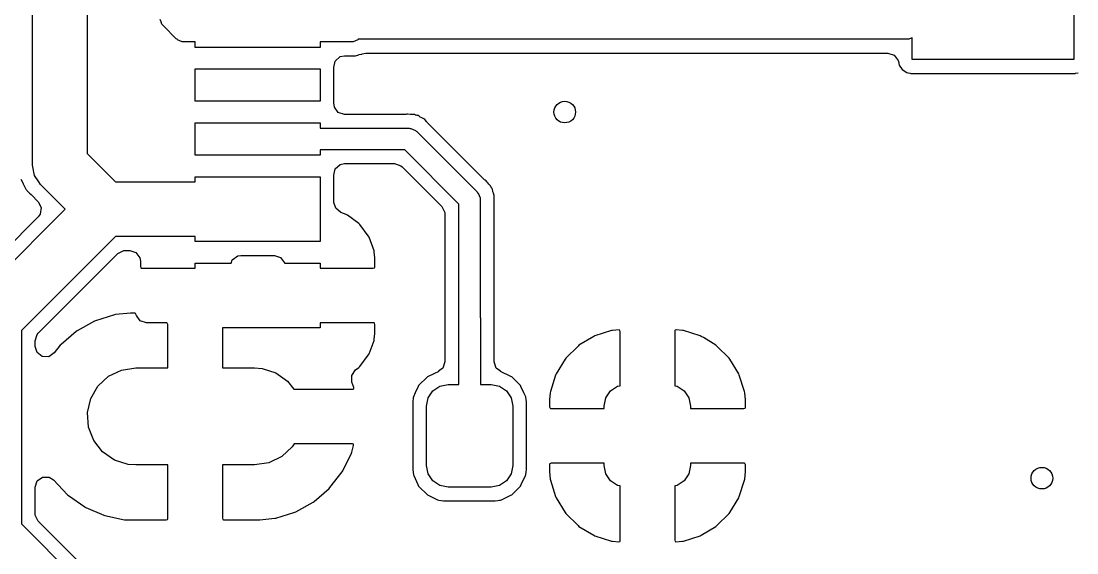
# Model space of a CAD drawing. Extents: x 3.59 to 5.68, y -3.55 to -1.66.
# Drawn here: x 3.7926 to 4.1781, y -2.7532 to -2.5592 of the extents above; entities that cross this region are included whole.
import ezdxf

# ---------------------------------------------------------------- set-up
doc = ezdxf.new("R2010")
doc.units = 0
doc.header["$MEASUREMENT"] = 0
doc.layers.add('BLACK', color=7, linetype='CONTINUOUS')

msp = doc.modelspace()

# ---------------------------------------------------------------- linework, layer by layer
at = {"layer": 'BLACK', "linetype": 'CONTINUOUS'}
for p, q in [((3.79674, -2.61167), (3.79674, -2.46345)), ((3.81674, -2.46384), (3.81674, -2.60753)), ((4.17697, -2.5378), (4.17697, -2.57323)), ((3.84375, -2.55945), (3.84333, -2.55862)), ((3.84403, -2.56032), (3.84375, -2.55945)), ((3.84429, -2.56051), (3.84403, -2.56032)), ((3.84443, -2.56079), (3.84429, -2.56051)), ((3.84928, -2.56563), (3.84443, -2.56079)), ((3.84956, -2.56578), (3.84928, -2.56563)), ((3.84974, -2.56604), (3.84956, -2.56578)), ((3.85062, -2.56632), (3.84974, -2.56604)), ((3.85144, -2.56674), (3.85062, -2.56632)), ((3.85176, -2.56669), (3.85144, -2.56674)), ((3.85206, -2.56679), (3.85176, -2.56669)), ((3.85615, -2.56679), (3.85206, -2.56679)), ((3.85615, -2.56876), (3.85615, -2.56679)), ((3.91324, -2.56679), (3.90182, -2.56679)), ((3.90182, -2.56679), (3.90182, -2.56876)), ((3.91354, -2.56669), (3.91324, -2.56679)), ((3.91386, -2.56674), (3.91354, -2.56669)), ((3.91468, -2.56632), (3.91386, -2.56674)), ((3.91555, -2.56604), (3.91468, -2.56632)), ((3.91572, -2.5658), (3.91555, -2.56604)), ((4.11614, -2.5658), (3.91572, -2.5658)), ((4.11644, -2.56571), (4.11614, -2.5658)), ((4.11675, -2.56576), (4.11644, -2.56571)), ((4.11758, -2.56534), (4.11675, -2.56576)), ((4.11792, -2.56523), (4.11758, -2.56534)), ((4.11792, -2.57323), (4.11792, -2.56523)), ((3.90182, -2.56876), (3.85615, -2.56876)), ((3.9161, -2.5714), (3.91696, -2.57122)), ((3.91696, -2.57122), (3.91711, -2.57111)), ((3.91711, -2.57111), (3.91847, -2.57082)), ((3.91847, -2.57082), (4.10912, -2.57082)), ((4.10912, -2.57082), (4.11141, -2.57157)), ((3.90683, -2.57605), (3.90734, -2.57373)), ((3.90734, -2.57373), (3.90914, -2.57213)), ((3.90914, -2.57213), (3.9107, -2.57181)), ((3.9107, -2.57181), (3.9129, -2.57181)), ((3.9129, -2.57181), (3.91311, -2.57181)), ((3.91311, -2.57181), (3.91426, -2.57187)), ((3.91426, -2.57187), (3.91426, -2.57187)), ((3.91426, -2.57187), (3.91467, -2.57189)), ((3.91467, -2.57189), (3.91505, -2.57175)), ((3.91505, -2.57175), (3.91551, -2.57157)), ((3.91505, -2.57175), (3.91505, -2.57175)), ((3.91551, -2.57157), (3.91609, -2.5714)), ((3.91609, -2.5714), (3.9161, -2.5714)), ((4.11141, -2.57157), (4.11283, -2.57352)), ((4.11283, -2.57352), (4.11294, -2.57396)), ((4.11294, -2.57396), (4.11319, -2.57519)), ((4.17697, -2.57323), (4.11792, -2.57323)), ((3.85615, -2.58844), (3.85615, -2.57663)), ((3.85615, -2.57663), (3.90182, -2.57663)), ((3.90182, -2.57663), (3.90182, -2.58844)), ((3.90684, -2.57614), (3.90683, -2.57605)), ((3.90684, -2.58894), (3.90684, -2.57614)), ((4.11319, -2.57519), (4.1143, -2.57685)), ((4.1143, -2.57685), (4.11596, -2.57796)), ((4.11596, -2.57796), (4.11634, -2.57804)), ((4.11634, -2.57804), (4.11724, -2.57821)), ((4.11724, -2.57821), (4.11724, -2.57821)), ((4.11724, -2.57821), (4.11742, -2.57825)), ((4.11742, -2.57825), (4.17747, -2.57825)), ((4.17747, -2.57825), (4.17765, -2.57821)), ((4.17765, -2.57821), (4.17855, -2.57804)), ((4.17765, -2.57821), (4.17765, -2.57821)), ((3.90182, -2.58844), (3.85615, -2.58844)), ((3.90682, -2.58903), (3.90684, -2.58894)), ((3.90699, -2.59057), (3.90682, -2.58903)), ((3.90841, -2.59252), (3.90699, -2.59057)), ((3.9107, -2.59326), (3.90841, -2.59252)), ((3.93261, -2.59326), (3.9107, -2.59326)), ((3.93311, -2.5932), (3.93261, -2.59326)), ((3.93343, -2.59318), (3.93311, -2.5932)), ((3.93383, -2.59308), (3.93343, -2.59318)), ((3.93467, -2.59321), (3.93383, -2.59308)), ((3.93471, -2.59322), (3.93467, -2.59321)), ((3.93532, -2.59326), (3.93471, -2.59322)), ((3.93621, -2.59326), (3.93532, -2.59326)), ((3.93658, -2.59343), (3.93621, -2.59326)), ((3.93689, -2.5935), (3.93658, -2.59343)), ((3.93718, -2.59361), (3.93689, -2.5935)), ((3.93759, -2.59367), (3.93718, -2.59361)), ((3.93793, -2.5939), (3.93759, -2.59367)), ((3.93833, -2.59416), (3.93793, -2.5939)), ((3.93887, -2.59445), (3.93833, -2.59416)), ((3.85615, -2.60813), (3.85615, -2.59631)), ((3.85615, -2.59631), (3.90182, -2.59631)), ((3.90182, -2.59631), (3.90182, -2.59828)), ((3.93969, -2.59481), (3.93887, -2.59445)), ((3.93996, -2.59512), (3.93969, -2.59481)), ((3.94074, -2.59598), (3.93996, -2.59512)), ((3.94087, -2.59613), (3.94074, -2.59598)), ((3.96148, -2.61674), (3.94087, -2.59613)), ((3.90182, -2.59828), (3.9343, -2.59828)), ((3.9343, -2.59828), (3.93461, -2.59838)), ((3.93461, -2.59838), (3.93492, -2.59833)), ((3.93492, -2.59833), (3.93574, -2.59875)), ((3.93574, -2.59875), (3.93662, -2.59904)), ((3.93662, -2.59904), (3.9368, -2.59929)), ((3.9368, -2.59929), (3.93709, -2.59944)), ((3.93709, -2.59944), (3.95912, -2.62148)), ((3.81674, -2.60753), (3.82703, -2.61781)), ((3.90182, -2.60813), (3.85615, -2.60813)), ((3.93267, -2.60616), (3.90182, -2.60616)), ((3.90182, -2.60616), (3.90182, -2.60813)), ((3.9524, -2.6259), (3.93267, -2.60616)), ((3.79751, -2.6155), (3.79674, -2.61167)), ((3.90683, -2.61542), (3.90734, -2.6131)), ((3.90734, -2.6131), (3.90914, -2.6115)), ((3.90914, -2.6115), (3.9107, -2.61118)), ((3.9107, -2.61118), (3.92898, -2.61118)), ((3.92898, -2.61118), (3.93127, -2.61192)), ((3.93127, -2.61192), (3.93173, -2.61232)), ((3.93173, -2.61232), (3.93886, -2.61945)), ((3.79249, -2.61689), (3.79331, -2.61841)), ((3.79904, -2.61779), (3.79751, -2.6155)), ((3.85615, -2.61781), (3.85615, -2.616)), ((3.85615, -2.616), (3.90182, -2.616)), ((3.90182, -2.616), (3.90182, -2.63962)), ((3.90684, -2.61551), (3.90683, -2.61542)), ((3.90684, -2.62532), (3.90684, -2.61551)), ((3.96186, -2.61703), (3.96148, -2.61674)), ((3.96211, -2.61726), (3.96186, -2.61703)), ((3.96247, -2.61746), (3.96211, -2.61726)), ((3.96271, -2.61779), (3.96247, -2.61746)), ((3.79331, -2.61841), (3.7934, -2.61857)), ((3.7934, -2.61857), (3.79352, -2.61883)), ((3.79352, -2.61883), (3.79429, -2.62043)), ((3.79429, -2.62043), (3.79443, -2.62059)), ((3.79443, -2.62059), (3.79449, -2.62065)), ((3.79449, -2.62065), (3.79452, -2.62069)), ((3.79452, -2.62069), (3.79458, -2.62077)), ((3.79458, -2.62077), (3.79471, -2.621)), ((3.79471, -2.621), (3.79572, -2.62193)), ((3.79967, -2.61874), (3.79904, -2.61779)), ((3.80874, -2.62781), (3.79967, -2.61874)), ((3.82703, -2.61781), (3.85615, -2.61781)), ((3.93886, -2.61945), (3.94472, -2.62532)), ((3.96299, -2.61819), (3.96271, -2.61779)), ((3.96271, -2.61779), (3.96271, -2.61779)), ((3.96339, -2.61865), (3.96299, -2.61819)), ((3.96402, -2.61928), (3.96339, -2.61865)), ((3.96417, -2.61967), (3.96402, -2.61928)), ((3.96434, -2.61993), (3.96417, -2.61967)), ((3.96446, -2.62021), (3.96434, -2.61993)), ((3.9647, -2.62054), (3.96446, -2.62021)), ((3.96485, -2.62122), (3.9647, -2.62054)), ((3.96489, -2.62142), (3.96485, -2.62122)), ((3.79572, -2.62193), (3.79629, -2.62246)), ((3.79629, -2.62246), (3.7964, -2.62257)), ((3.7964, -2.62257), (3.79889, -2.62505)), ((3.79889, -2.62505), (3.79998, -2.6272)), ((3.95912, -2.62148), (3.95927, -2.62177)), ((3.95927, -2.62177), (3.95952, -2.62195)), ((3.95952, -2.62195), (3.95981, -2.62283)), ((3.95981, -2.62283), (3.96023, -2.62365)), ((3.96023, -2.62365), (3.96018, -2.62397)), ((3.96018, -2.62397), (3.96028, -2.62427)), ((3.96028, -2.62427), (3.96028, -2.66735)), ((3.96506, -2.622), (3.96489, -2.62142)), ((3.96538, -2.62284), (3.96506, -2.622)), ((3.9653, -2.6244), (3.96536, -2.62325)), ((3.9653, -2.62461), (3.9653, -2.6244)), ((3.9653, -2.66557), (3.9653, -2.62461)), ((3.96536, -2.62325), (3.96538, -2.62284)), ((3.96536, -2.62325), (3.96536, -2.62325)), ((3.77566, -2.6609), (3.80874, -2.62781)), ((3.79998, -2.6272), (3.79961, -2.62958)), ((3.90749, -2.62746), (3.90684, -2.62532)), ((3.90937, -2.62897), (3.90749, -2.62746)), ((3.91127, -2.62968), (3.90937, -2.62897)), ((3.94472, -2.62532), (3.94624, -2.62683)), ((3.94624, -2.62683), (3.94733, -2.62898)), ((3.94733, -2.62898), (3.94738, -2.62959)), ((3.9524, -2.69179), (3.9524, -2.6259)), ((3.79889, -2.63057), (3.78613, -2.64332)), ((3.79961, -2.62958), (3.79889, -2.63057)), ((3.91175, -2.62994), (3.91127, -2.62968)), ((3.91589, -2.63304), (3.91175, -2.62994)), ((3.94738, -2.62959), (3.94738, -2.66704)), ((3.91628, -2.63343), (3.91589, -2.63304)), ((3.91938, -2.63757), (3.91628, -2.63343)), ((3.82703, -2.63781), (3.79273, -2.67211)), ((3.85615, -2.63781), (3.82703, -2.63781)), ((3.85615, -2.63962), (3.85615, -2.63781)), ((3.90182, -2.63962), (3.85615, -2.63962)), ((3.91964, -2.63805), (3.91938, -2.63757)), ((3.92147, -2.64293), (3.91964, -2.63805)), ((3.79889, -2.67305), (3.82797, -2.64397)), ((3.82797, -2.64397), (3.83011, -2.64288)), ((3.83011, -2.64288), (3.83072, -2.64283)), ((3.83072, -2.64283), (3.83226, -2.64283)), ((3.83226, -2.64283), (3.83455, -2.64358)), ((3.83455, -2.64358), (3.83596, -2.64552)), ((3.92158, -2.6434), (3.92147, -2.64293)), ((3.92181, -2.6455), (3.92158, -2.6434)), ((3.83596, -2.64552), (3.83615, -2.64673)), ((3.83615, -2.64673), (3.83615, -2.64869)), ((3.85615, -2.64931), (3.85615, -2.6475)), ((3.85615, -2.6475), (3.86933, -2.6475)), ((3.86933, -2.6475), (3.86973, -2.64625)), ((3.86973, -2.64625), (3.87168, -2.64483)), ((3.87168, -2.64483), (3.87289, -2.64464)), ((3.87289, -2.64464), (3.88509, -2.64464)), ((3.88509, -2.64464), (3.88738, -2.64539)), ((3.88738, -2.64539), (3.8888, -2.64733)), ((3.8888, -2.64733), (3.88882, -2.6475)), ((3.88882, -2.6475), (3.90182, -2.6475)), ((3.90182, -2.6475), (3.90182, -2.64931)), ((3.92182, -2.64571), (3.92181, -2.6455)), ((3.92182, -2.64898), (3.92182, -2.64571)), ((3.83615, -2.64869), (3.83632, -2.64919)), ((3.83632, -2.64919), (3.83648, -2.64931)), ((3.83648, -2.64931), (3.85615, -2.64931)), ((3.90182, -2.64931), (3.92121, -2.64931)), ((3.92121, -2.64931), (3.9217, -2.64914)), ((3.9217, -2.64914), (3.92182, -2.64898)), ((3.82669, -2.66632), (3.81975, -2.6685)), ((3.82707, -2.66624), (3.82669, -2.66632)), ((3.83249, -2.66569), (3.82707, -2.66624)), ((3.83268, -2.66569), (3.83249, -2.66569)), ((3.83425, -2.66569), (3.83268, -2.66569)), ((3.83442, -2.6658), (3.83425, -2.66569)), ((3.83468, -2.66661), (3.83442, -2.6658)), ((3.8361, -2.66856), (3.83468, -2.66661)), ((3.94738, -2.66725), (3.94729, -2.66881)), ((3.94738, -2.66704), (3.94738, -2.66725)), ((3.96028, -2.66735), (3.96029, -2.66739)), ((3.96029, -2.66739), (3.96029, -2.69179)), ((3.96531, -2.66573), (3.9653, -2.66557)), ((3.96539, -2.66596), (3.96531, -2.66573)), ((3.96531, -2.66752), (3.96537, -2.66637)), ((3.96531, -2.66773), (3.96531, -2.66752)), ((3.96537, -2.66637), (3.96539, -2.66596)), ((3.96537, -2.66637), (3.96537, -2.66637)), ((3.81939, -2.66865), (3.81304, -2.67218)), ((3.81975, -2.6685), (3.81939, -2.66865)), ((3.83839, -2.66931), (3.8361, -2.66856)), ((3.84583, -2.66931), (3.83839, -2.66931)), ((3.84599, -2.66942), (3.84583, -2.66931)), ((3.84615, -2.66992), (3.84599, -2.66942)), ((3.84615, -2.68569), (3.84615, -2.66992)), ((3.90182, -2.67112), (3.86615, -2.67112)), ((3.86615, -2.67112), (3.86615, -2.68569)), ((3.90182, -2.66931), (3.90182, -2.67112)), ((3.9215, -2.66931), (3.90182, -2.66931)), ((3.92166, -2.66942), (3.9215, -2.66931)), ((3.92182, -2.66992), (3.92166, -2.66942)), ((3.92182, -2.67291), (3.92182, -2.66992)), ((3.94729, -2.66881), (3.94737, -2.66902)), ((3.94737, -2.66902), (3.94738, -2.66912)), ((3.94738, -2.66912), (3.94738, -2.68347)), ((3.96531, -2.68347), (3.96531, -2.66773)), ((3.79273, -2.67211), (3.79273, -2.74257)), ((3.79775, -2.6758), (3.79849, -2.67351)), ((3.79849, -2.67351), (3.79889, -2.67305)), ((3.81271, -2.6724), (3.8072, -2.67713)), ((3.81304, -2.67218), (3.81271, -2.6724)), ((3.92147, -2.67569), (3.92158, -2.67521)), ((3.92158, -2.67521), (3.92181, -2.67312)), ((3.92181, -2.67312), (3.92182, -2.67291)), ((4.00168, -2.67419), (3.99631, -2.67744)), ((4.00211, -2.674), (4.00168, -2.67419)), ((4.00812, -2.67211), (4.00211, -2.674)), ((4.00853, -2.67203), (4.00812, -2.67211)), ((4.01101, -2.67181), (4.00853, -2.67203)), ((4.01115, -2.67191), (4.01101, -2.67181)), ((4.01131, -2.6724), (4.01115, -2.67191)), ((4.01131, -2.69221), (4.01131, -2.6724)), ((4.03143, -2.67195), (4.03131, -2.67211)), ((4.03131, -2.67211), (4.03131, -2.69221)), ((4.03181, -2.67182), (4.03143, -2.67195)), ((4.0341, -2.67203), (4.03181, -2.67182)), ((4.0345, -2.67211), (4.0341, -2.67203)), ((4.04052, -2.674), (4.0345, -2.67211)), ((4.04094, -2.67419), (4.04052, -2.674)), ((4.04172, -2.67466), (4.04094, -2.67419)), ((4.04631, -2.67744), (4.04172, -2.67466)), ((3.79775, -2.67786), (3.79775, -2.6758)), ((3.79842, -2.68005), (3.79775, -2.67786)), ((3.80692, -2.67741), (3.80473, -2.68025)), ((3.8072, -2.67713), (3.80692, -2.67741)), ((3.91964, -2.68056), (3.92147, -2.67569)), ((3.99595, -2.67773), (3.99151, -2.68217)), ((3.99631, -2.67744), (3.99595, -2.67773)), ((4.04668, -2.67773), (4.04631, -2.67744)), ((4.05112, -2.68217), (4.04668, -2.67773)), ((3.80033, -2.68153), (3.79842, -2.68005)), ((3.80273, -2.6816), (3.80033, -2.68153)), ((3.80473, -2.68025), (3.80273, -2.6816)), ((3.91628, -2.68518), (3.91938, -2.68104)), ((3.91938, -2.68104), (3.91964, -2.68056)), ((3.99122, -2.68254), (3.98797, -2.68791)), ((3.99151, -2.68217), (3.99122, -2.68254)), ((4.0514, -2.68254), (4.05112, -2.68217)), ((4.05465, -2.68791), (4.0514, -2.68254)), ((3.82454, -2.68875), (3.82929, -2.68647)), ((3.82929, -2.68647), (3.8345, -2.68569)), ((3.8345, -2.68569), (3.84615, -2.68569)), ((3.86615, -2.68569), (3.87781, -2.68569)), ((3.87781, -2.68569), (3.88058, -2.6859)), ((3.88058, -2.6859), (3.8856, -2.68749)), ((3.91331, -2.6885), (3.91472, -2.68645)), ((3.91472, -2.68645), (3.91589, -2.68557)), ((3.91589, -2.68557), (3.91628, -2.68518)), ((3.94664, -2.68576), (3.94503, -2.68689)), ((3.94503, -2.68689), (3.94509, -2.68701)), ((3.94738, -2.68347), (3.94664, -2.68576)), ((3.96612, -2.68585), (3.96531, -2.68347)), ((3.96767, -2.6869), (3.96612, -2.68585)), ((3.96761, -2.68701), (3.96767, -2.6869)), ((3.82067, -2.69232), (3.82454, -2.68875)), ((3.8856, -2.68749), (3.88993, -2.69049)), ((3.88993, -2.69049), (3.89223, -2.6934)), ((3.9134, -2.69091), (3.91331, -2.6885)), ((3.94097, -2.68894), (3.93775, -2.69215)), ((3.94128, -2.68879), (3.94097, -2.68894)), ((3.94509, -2.68701), (3.94128, -2.68879)), ((3.94128, -2.68879), (3.94128, -2.68879)), ((3.97142, -2.68879), (3.96761, -2.68701)), ((3.97143, -2.68879), (3.97142, -2.68879)), ((3.97173, -2.68894), (3.97143, -2.68879)), ((3.97495, -2.69215), (3.97173, -2.68894)), ((3.98778, -2.68833), (3.98589, -2.69435)), ((3.98797, -2.68791), (3.98778, -2.68833)), ((4.05485, -2.68833), (4.05465, -2.68791)), ((4.05673, -2.69435), (4.05485, -2.68833)), ((3.81803, -2.69688), (3.82067, -2.69232)), ((3.89223, -2.6934), (3.9137, -2.6934)), ((3.91409, -2.69279), (3.9134, -2.69091)), ((3.9137, -2.6934), (3.9141, -2.69327)), ((3.9141, -2.69327), (3.91409, -2.69279)), ((3.93761, -2.69246), (3.93654, -2.69475)), ((3.93775, -2.69215), (3.93761, -2.69246)), ((3.93761, -2.69246), (3.93761, -2.69246)), ((3.9412, -2.69665), (3.94291, -2.69409)), ((3.94291, -2.69409), (3.94546, -2.69239)), ((3.94546, -2.69239), (3.94848, -2.69179)), ((3.94848, -2.69179), (3.9524, -2.69179)), ((3.96029, -2.69179), (3.96422, -2.69179)), ((3.96422, -2.69179), (3.96724, -2.69239)), ((3.96724, -2.69239), (3.96979, -2.69409)), ((3.96979, -2.69409), (3.9715, -2.69665)), ((3.97509, -2.69246), (3.97495, -2.69215)), ((3.97616, -2.69475), (3.97509, -2.69246)), ((3.97509, -2.69246), (3.97509, -2.69246)), ((3.98589, -2.69435), (3.98581, -2.69475)), ((4.00616, -2.69665), (4.00787, -2.69409)), ((4.00787, -2.69409), (4.01042, -2.69239)), ((4.01042, -2.69239), (4.01131, -2.69221)), ((4.03131, -2.69221), (4.0322, -2.69239)), ((4.0322, -2.69239), (4.03475, -2.69409)), ((4.03475, -2.69409), (4.03646, -2.69665)), ((4.05681, -2.69475), (4.05673, -2.69435)), ((3.81684, -2.70201), (3.81803, -2.69688)), ((3.9356, -2.69802), (3.93558, -2.69815)), ((3.93558, -2.69815), (3.93558, -2.72283)), ((3.93579, -2.69657), (3.9356, -2.69802)), ((3.93583, -2.69627), (3.93579, -2.69657)), ((3.93654, -2.69475), (3.93583, -2.69627)), ((3.9406, -2.69966), (3.9412, -2.69665)), ((3.9715, -2.69665), (3.9721, -2.69966)), ((3.97687, -2.69627), (3.97616, -2.69475)), ((3.97691, -2.69657), (3.97687, -2.69627)), ((3.97698, -2.69709), (3.97691, -2.69657)), ((3.97691, -2.69657), (3.97691, -2.69657)), ((3.97712, -2.69815), (3.97698, -2.69709)), ((3.97712, -2.69987), (3.97712, -2.69815)), ((3.98557, -2.69734), (3.98556, -2.69752)), ((3.98556, -2.69752), (3.98556, -2.69987)), ((3.98581, -2.69475), (3.98557, -2.69734)), ((4.00556, -2.69966), (4.00616, -2.69665)), ((4.03646, -2.69665), (4.03706, -2.69966)), ((4.05705, -2.69734), (4.05681, -2.69475)), ((4.05706, -2.69752), (4.05705, -2.69734)), ((4.05706, -2.70016), (4.05706, -2.69752)), ((3.81721, -2.70727), (3.81684, -2.70201)), ((3.9406, -2.72131), (3.9406, -2.69966)), ((3.9721, -2.69966), (3.9721, -2.72131)), ((3.97712, -2.72283), (3.97712, -2.69987)), ((3.98556, -2.69987), (3.98573, -2.70037)), ((3.98573, -2.70037), (3.98589, -2.70049)), ((3.98589, -2.70049), (4.00556, -2.70049)), ((4.00556, -2.70049), (4.00556, -2.69966)), ((4.03706, -2.69966), (4.03706, -2.70049)), ((4.03706, -2.70049), (4.05644, -2.70049)), ((4.05644, -2.70049), (4.05694, -2.70033)), ((4.05694, -2.70033), (4.05706, -2.70016)), ((3.81911, -2.71218), (3.81721, -2.70727)), ((3.82237, -2.71632), (3.81911, -2.71218)), ((3.89226, -2.7134), (3.89163, -2.71448)), ((3.91362, -2.7134), (3.89226, -2.7134)), ((3.91399, -2.71351), (3.91362, -2.7134)), ((3.91402, -2.714), (3.91399, -2.71351)), ((3.82671, -2.71931), (3.82237, -2.71632)), ((3.89163, -2.71448), (3.88777, -2.71805)), ((3.91004, -2.72331), (3.91325, -2.71679)), ((3.91325, -2.71679), (3.91339, -2.71643)), ((3.91339, -2.71643), (3.91402, -2.714)), ((3.83173, -2.7209), (3.82671, -2.71931)), ((3.8345, -2.72112), (3.83173, -2.7209)), ((3.84615, -2.72112), (3.8345, -2.72112)), ((3.84615, -2.74079), (3.84615, -2.72112)), ((3.87781, -2.72112), (3.86615, -2.72112)), ((3.86615, -2.72112), (3.86615, -2.7405)), ((3.88302, -2.72033), (3.87781, -2.72112)), ((3.88777, -2.71805), (3.88302, -2.72033)), ((3.9412, -2.72433), (3.9406, -2.72131)), ((3.9721, -2.72131), (3.9715, -2.72433)), ((3.98568, -2.72065), (3.98556, -2.72081)), ((3.98556, -2.72081), (3.98556, -2.72345)), ((3.98618, -2.72049), (3.98568, -2.72065)), ((4.00556, -2.72049), (3.98618, -2.72049)), ((4.00556, -2.72131), (4.00556, -2.72049)), ((4.00616, -2.72433), (4.00556, -2.72131)), ((4.03706, -2.72131), (4.03646, -2.72433)), ((4.05673, -2.72049), (4.03706, -2.72049)), ((4.03706, -2.72049), (4.03706, -2.72131)), ((4.0569, -2.72061), (4.05673, -2.72049)), ((4.05706, -2.72111), (4.0569, -2.72061)), ((4.05706, -2.72345), (4.05706, -2.72111)), ((3.90538, -2.72939), (3.90984, -2.72365)), ((3.90984, -2.72365), (3.91004, -2.72331)), ((3.93558, -2.72283), (3.93583, -2.7247)), ((3.93583, -2.7247), (3.93596, -2.72497)), ((3.93596, -2.72497), (3.93596, -2.72497)), ((3.93596, -2.72497), (3.93746, -2.7282)), ((3.94291, -2.72688), (3.9412, -2.72433)), ((3.9715, -2.72433), (3.96979, -2.72688)), ((3.97524, -2.7282), (3.97674, -2.72497)), ((3.97674, -2.72497), (3.97687, -2.7247)), ((3.97674, -2.72497), (3.97674, -2.72497)), ((3.97687, -2.7247), (3.97701, -2.72363)), ((3.97701, -2.72363), (3.97704, -2.72345)), ((3.97704, -2.72345), (3.9771, -2.72295)), ((3.9771, -2.72295), (3.97712, -2.72283)), ((3.9771, -2.72295), (3.9771, -2.72295)), ((3.98556, -2.72345), (3.98557, -2.72363)), ((3.98557, -2.72363), (3.98581, -2.72623)), ((4.00787, -2.72688), (4.00616, -2.72433)), ((4.03646, -2.72433), (4.03475, -2.72688)), ((4.05681, -2.72623), (4.05705, -2.72363)), ((4.05705, -2.72363), (4.05706, -2.72345)), ((3.79775, -2.72923), (3.79849, -2.72693)), ((3.79775, -2.73887), (3.79775, -2.72923)), ((3.79849, -2.72693), (3.80044, -2.72552)), ((3.80044, -2.72552), (3.80285, -2.72552)), ((3.80285, -2.72552), (3.80448, -2.72655)), ((3.80448, -2.72655), (3.80959, -2.73196)), ((3.93746, -2.7282), (3.93775, -2.72882)), ((3.93775, -2.72882), (3.94097, -2.73204)), ((3.94546, -2.72859), (3.94291, -2.72688)), ((3.94848, -2.72919), (3.94546, -2.72859)), ((3.96422, -2.72919), (3.94848, -2.72919)), ((3.96724, -2.72859), (3.96422, -2.72919)), ((3.96979, -2.72688), (3.96724, -2.72859)), ((3.97173, -2.73204), (3.97495, -2.72882)), ((3.97495, -2.72882), (3.97524, -2.7282)), ((3.98581, -2.72623), (3.98589, -2.72663)), ((3.98589, -2.72663), (3.98778, -2.73265)), ((4.01042, -2.72859), (4.00787, -2.72688)), ((4.01131, -2.72877), (4.01042, -2.72859)), ((4.01131, -2.74886), (4.01131, -2.72877)), ((4.0322, -2.72859), (4.03131, -2.72877)), ((4.03131, -2.72877), (4.03131, -2.74857)), ((4.03475, -2.72688), (4.0322, -2.72859)), ((4.05485, -2.73265), (4.05673, -2.72663)), ((4.05673, -2.72663), (4.05681, -2.72623)), ((3.80959, -2.73196), (3.80989, -2.73221)), ((3.80989, -2.73221), (3.81584, -2.73638)), ((3.89959, -2.7344), (3.90511, -2.72967)), ((3.90511, -2.72967), (3.90538, -2.72939)), ((3.94097, -2.73204), (3.94128, -2.73218)), ((3.94128, -2.73218), (3.94128, -2.73218)), ((3.94128, -2.73218), (3.94469, -2.73378)), ((3.96801, -2.73378), (3.97142, -2.73218)), ((3.97142, -2.73218), (3.97143, -2.73218)), ((3.97143, -2.73218), (3.97173, -2.73204)), ((3.98778, -2.73265), (3.98797, -2.73307)), ((3.98797, -2.73307), (3.99122, -2.73844)), ((4.0514, -2.73844), (4.05465, -2.73307)), ((4.05465, -2.73307), (4.05485, -2.73265)), ((3.81584, -2.73638), (3.81619, -2.73657)), ((3.81619, -2.73657), (3.82286, -2.73946)), ((3.89291, -2.73815), (3.89927, -2.73463)), ((3.89927, -2.73463), (3.89959, -2.7344)), ((3.94469, -2.73378), (3.94509, -2.73396)), ((3.94509, -2.73396), (3.94602, -2.73408)), ((3.94602, -2.73408), (3.94684, -2.73419)), ((3.94684, -2.73419), (3.94684, -2.73419)), ((3.94684, -2.73419), (3.94697, -2.73421)), ((3.94697, -2.73421), (3.95635, -2.73421)), ((3.95635, -2.73421), (3.96574, -2.73421)), ((3.96574, -2.73421), (3.96666, -2.73409)), ((3.96666, -2.73409), (3.96732, -2.734)), ((3.96732, -2.734), (3.96761, -2.73396)), ((3.96732, -2.734), (3.96732, -2.734)), ((3.96761, -2.73396), (3.96801, -2.73378)), ((3.7978, -2.73948), (3.79775, -2.73887)), ((3.79889, -2.74163), (3.7978, -2.73948)), ((3.82286, -2.73946), (3.82323, -2.73958)), ((3.82323, -2.73958), (3.83039, -2.74107)), ((3.84604, -2.74096), (3.84615, -2.74079)), ((3.86615, -2.7405), (3.86632, -2.741)), ((3.87982, -2.74111), (3.88523, -2.74056)), ((3.88523, -2.74056), (3.88562, -2.74048)), ((3.88562, -2.74048), (3.89255, -2.73831)), ((3.89255, -2.73831), (3.89291, -2.73815)), ((3.99122, -2.73844), (3.99151, -2.73881)), ((3.99151, -2.73881), (3.99595, -2.74325)), ((4.04668, -2.74325), (4.05112, -2.73881)), ((4.05112, -2.73881), (4.0514, -2.73844)), ((3.79273, -2.74257), (3.81837, -2.7682)), ((3.8193, -2.76204), (3.79889, -2.74163)), ((3.83039, -2.74107), (3.83069, -2.74111)), ((3.83069, -2.74111), (3.83074, -2.74112)), ((3.83074, -2.74112), (3.83084, -2.74112)), ((3.83084, -2.74112), (3.84554, -2.74112)), ((3.84554, -2.74112), (3.84604, -2.74096)), ((3.86632, -2.741), (3.86648, -2.74112)), ((3.86648, -2.74112), (3.87962, -2.74112)), ((3.87962, -2.74112), (3.87982, -2.74111)), ((3.99595, -2.74325), (3.99631, -2.74353)), ((3.99631, -2.74353), (4.00168, -2.74678)), ((4.04094, -2.74678), (4.04631, -2.74353)), ((4.04631, -2.74353), (4.04668, -2.74325)), ((4.00168, -2.74678), (4.00211, -2.74698)), ((4.00211, -2.74698), (4.00812, -2.74886)), ((4.03131, -2.74857), (4.03147, -2.74907)), ((4.0345, -2.74886), (4.04052, -2.74698)), ((4.04052, -2.74698), (4.04094, -2.74678)), ((4.00812, -2.74886), (4.00853, -2.74894)), ((4.00853, -2.74894), (4.01081, -2.74915)), ((4.01081, -2.74915), (4.01119, -2.74903)), ((4.01119, -2.74903), (4.01131, -2.74886)), ((4.03147, -2.74907), (4.03161, -2.74917)), ((4.03161, -2.74917), (4.0341, -2.74894)), ((4.0341, -2.74894), (4.0345, -2.74886))]:
    msp.add_line(p, q, dxfattribs=at)
at = {"layer": 'BLACK'}
for centre in [(3.9911, -2.59236), (4.16533, -2.72593)]:
    msp.add_circle(centre, 0.00394, dxfattribs=at)

doc.saveas('drawing.dxf')
